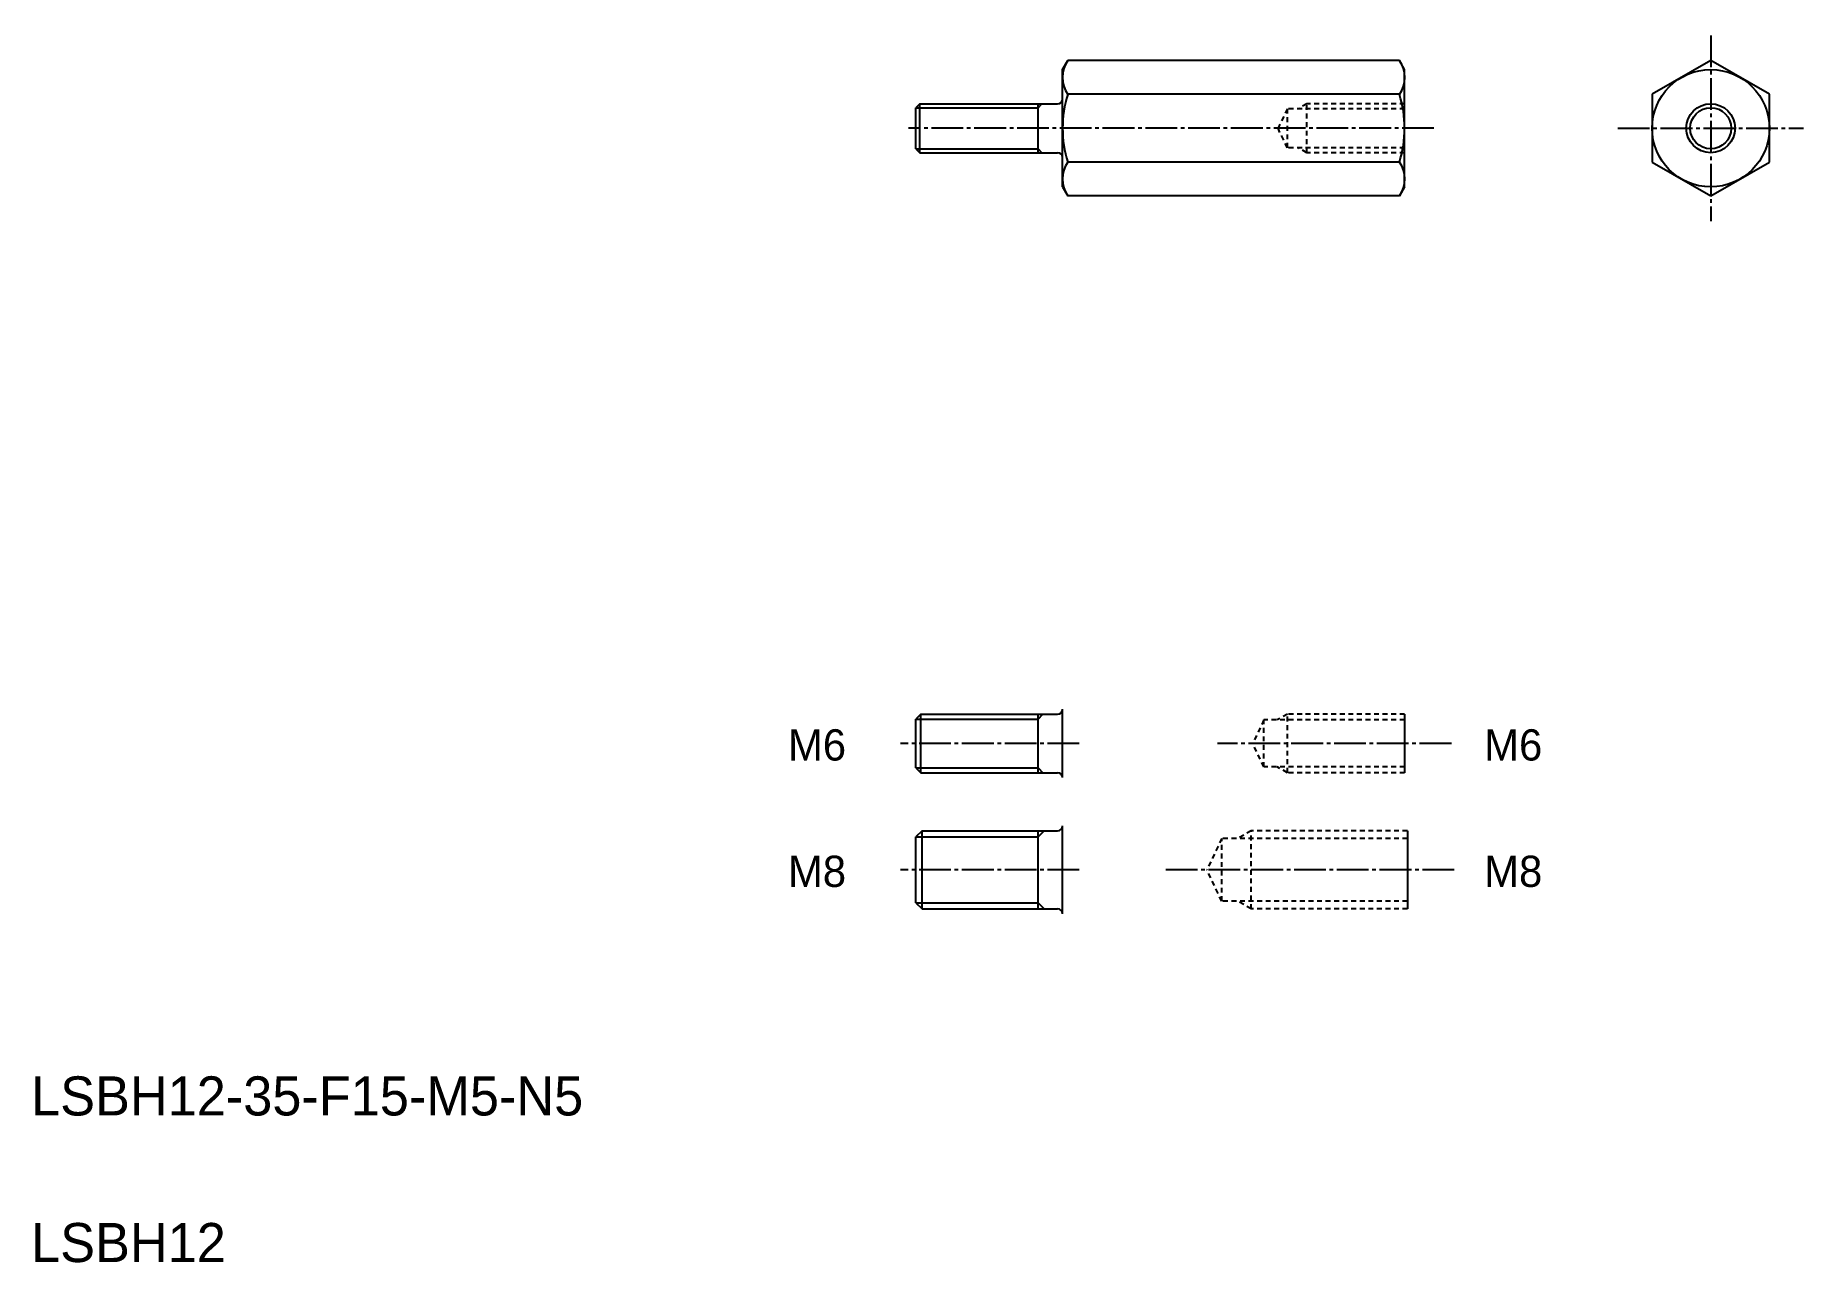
# Model space of a CAD drawing. Extents: x 10 to 191, y 10 to 136.
import ezdxf
from ezdxf.enums import TextEntityAlignment as Align

# ---------------------------------------------------------------- set-up
doc = ezdxf.new("R2010")
doc.units = 0
doc.header["$LTSCALE"] = 0.25
doc.linetypes.add('CENTER', pattern=[17.5, 13, -1.5, 1.5, -1.5])
doc.linetypes.add('DASHED', pattern=[3.5, 2, -1.5])
doc.layers.get('0').update_dxf_attribs({"linetype": 'CONTINUOUS'})
doc.layers.add('CENTER', color=1, linetype='CENTER')

msp = doc.modelspace()

# ---------------------------------------------------------------- linework, layer by layer
at = {"linetype": 'CONTINUOUS'}
for p, q in [((115.51, 132), (116.05, 132.93)), ((150.51, 132), (149.98, 132.93)), ((115.51, 120), (115.51, 132)), ((150.51, 120), (150.51, 132)), ((100.91, 128.5), (100.51, 128.1)), ((100.91, 128.5), (115.01, 128.5)), ((100.91, 123.5), (100.91, 128.5)), ((113.01, 123.5), (113.01, 128.5)), ((100.51, 123.9), (100.51, 128.1)), ((100.51, 123.9), (100.91, 123.5)), ((100.91, 123.5), (115.01, 123.5)), ((115.51, 120), (116.05, 119.07)), ((150.51, 120), (149.98, 119.07)), ((101.01, 66.06), (100.51, 65.56)), ((100.51, 60.56), (100.51, 65.56)), ((101.01, 66.06), (115.01, 66.06)), ((101.01, 60.06), (101.01, 66.06)), ((113.01, 60.06), (113.01, 66.06)), ((115.51, 59.56), (115.51, 66.56)), ((100.51, 60.56), (101.01, 60.06)), ((101.01, 60.06), (115.01, 60.06)), ((115.51, 45.63), (115.51, 54.63)), ((101.14, 54.13), (100.51, 53.51)), ((100.51, 46.76), (100.51, 53.51)), ((101.14, 54.13), (115.01, 54.13)), ((101.14, 46.13), (101.14, 54.13)), ((113.01, 46.13), (113.01, 54.13)), ((100.51, 46.76), (101.14, 46.13)), ((101.14, 46.13), (115.01, 46.13))]:
    msp.add_line(p, q, dxfattribs=at)
for p, q in [((149.98, 132.93), (116.05, 132.93)), ((181.82, 132.93), (175.82, 129.47)), ((187.82, 129.47), (181.82, 132.93)), ((149.98, 129.47), (116.05, 129.47)), ((175.82, 129.47), (175.82, 122.54)), ((187.82, 122.54), (187.82, 129.47)), ((100.51, 126), (100.51, 126)), ((100.51, 124.95), (100.51, 124.95)), ((149.98, 122.54), (116.05, 122.54)), ((175.82, 122.54), (181.82, 119.07)), ((181.82, 119.07), (187.82, 122.54)), ((149.98, 119.07), (116.05, 119.07)), ((150.51, 66.06), (150.51, 60.06)), ((150.8, 54.13), (150.8, 46.13))]:
    msp.add_line(p, q)
at = {"color": 3, "linetype": 'CONTINUOUS'}
for p, q in [((113.01, 128.1), (113.41, 128.5)), ((100.51, 128.1), (113.01, 128.1)), ((100.51, 123.9), (113.01, 123.9)), ((113.01, 123.9), (113.41, 123.5)), ((100.51, 65.56), (113.01, 65.56)), ((113.01, 65.56), (113.51, 66.06)), ((100.51, 60.56), (113.01, 60.56)), ((113.01, 60.56), (113.51, 60.06)), ((100.51, 53.51), (113.01, 53.51)), ((113.01, 53.51), (113.64, 54.13)), ((100.51, 46.76), (113.01, 46.76)), ((113.01, 46.76), (113.64, 46.13))]:
    msp.add_line(p, q, dxfattribs=at)
at = {"color": 3, "linetype": 'DASHED'}
for p, q in [((140.51, 128.5), (139.65, 128)), ((150.51, 128.5), (140.51, 128.5)), ((140.51, 123.5), (140.51, 128.5)), ((138.51, 128), (137.56, 126)), ((150.51, 128), (138.51, 128)), ((138.51, 124), (138.51, 128)), ((138.51, 124), (137.56, 126)), ((150.51, 124), (138.51, 124)), ((140.51, 123.5), (139.65, 124)), ((150.51, 123.5), (140.51, 123.5)), ((136.11, 65.46), (134.97, 63.06)), ((150.51, 65.46), (136.11, 65.46)), ((136.11, 60.66), (136.11, 65.46)), ((138.51, 66.06), (137.47, 65.46)), ((150.51, 66.06), (138.51, 66.06)), ((138.51, 60.06), (138.51, 66.06)), ((136.11, 60.66), (134.97, 63.06)), ((150.51, 60.66), (136.11, 60.66)), ((138.51, 60.06), (137.47, 60.66)), ((150.51, 60.06), (138.51, 60.06)), ((131.8, 53.33), (130.28, 50.13)), ((150.8, 53.33), (131.8, 53.33)), ((131.8, 46.93), (131.8, 53.33)), ((134.8, 54.13), (133.42, 53.33)), ((150.8, 54.13), (134.8, 54.13)), ((134.8, 46.13), (134.8, 54.13)), ((131.8, 46.93), (130.28, 50.13)), ((150.8, 46.93), (131.8, 46.93)), ((134.8, 46.13), (133.42, 46.93)), ((150.8, 46.13), (134.8, 46.13))]:
    msp.add_line(p, q, dxfattribs=at)
msp.add_circle((181.82, 126), 6)
at = {"color": 3, "linetype": 'CONTINUOUS'}
msp.add_circle((181.82, 126), 2.5, dxfattribs=at)
at = {"linetype": 'CONTINUOUS'}
msp.add_circle((181.82, 126), 2.1, dxfattribs=at)
for centre, radius, start, end in [((118.58, 131.2), 3.07, 145.6158, 214.3842), ((147.45, 131.2), 3.07, 325.6158, 34.3842), ((115.01, 129), 0.5, 270, 0), ((126.98, 126), 11.46, 162.412, 197.588), ((139.05, 126), 11.46, 342.412, 17.588), ((115.01, 123), 0.5, 0, 90), ((118.58, 120.81), 3.07, 145.6158, 214.3842), ((147.45, 120.81), 3.07, 325.6158, 34.3842), ((115.01, 66.56), 0.5, 270, 0), ((115.01, 59.56), 0.5, 0, 90), ((115.01, 54.63), 0.5, 270, 0), ((115.01, 45.63), 0.5, 0, 90)]:
    msp.add_arc(centre, radius, start, end)
at = {"layer": 'CENTER', "color": 1, "linetype": 'CENTER'}
for p, q in [((181.82, 135.5), (181.82, 116.5)), ((153.49, 126), (99.74, 126)), ((172.32, 126), (191.32, 126)), ((117.22, 63.06), (98.94, 63.06)), ((155.29, 63.06), (131.37, 63.06)), ((117.22, 50.13), (98.94, 50.13)), ((155.57, 50.13), (126.02, 50.13))]:
    msp.add_line(p, q, dxfattribs=at)

# ---------------------------------------------------------------- texts
for s, p in [('M6', (93.37, 62.91)), ('M6', (164.59, 62.91)), ('M8', (93.37, 49.98)), ('M8', (164.59, 49.98))]:
    msp.add_text(s, height=3.2).set_placement(p, align=Align.MIDDLE_RIGHT)
for s, p in [('LSBH12-35-F15-M5-N5', (10, 25)), ('LSBH12', (10, 10))]:
    msp.add_text(s, height=4).set_placement(p)

doc.saveas('drawing.dxf')
